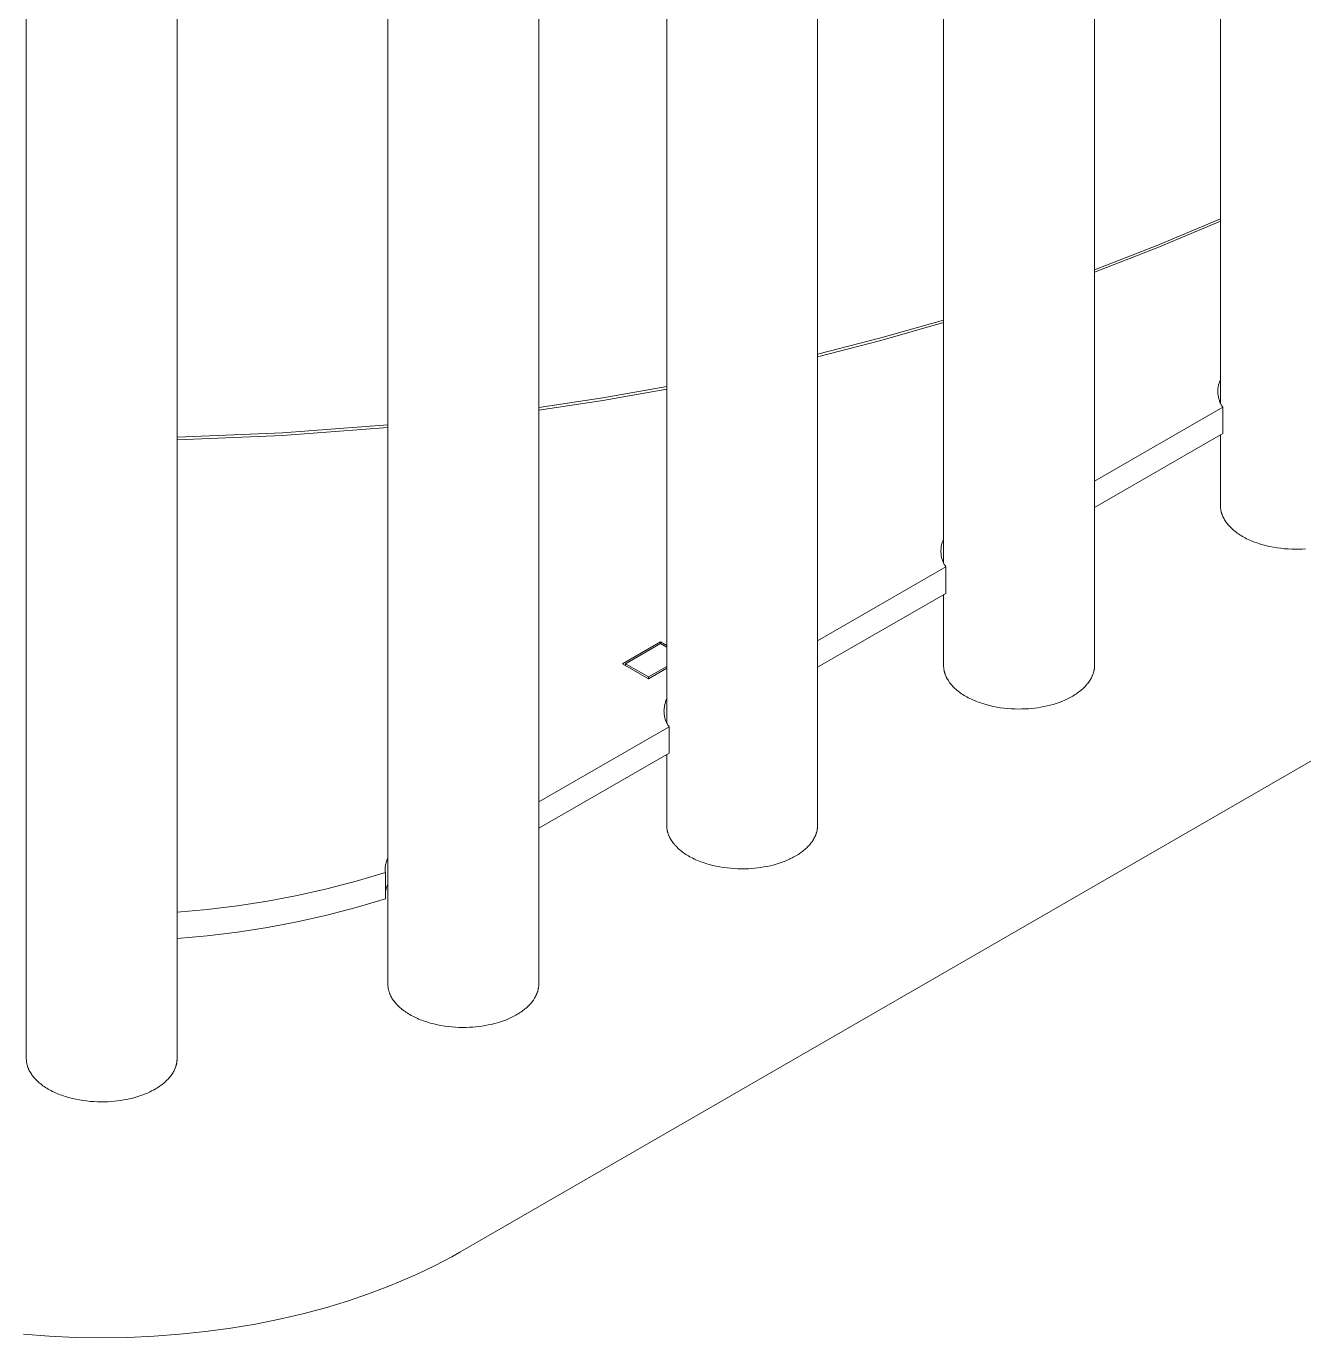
# Model space of a CAD drawing. Header units: millimetres. Extents: x 8434 to 10928, y 788 to 2545.
# Drawn here: x 10670.7 to 10771.4, y 1485.2 to 1588.6 of the extents above; entities that cross this region are included whole.
import ezdxf

# ---------------------------------------------------------------- set-up
doc = ezdxf.new("R2010")
doc.units = ezdxf.units.MM
doc.layers.add('ZANO_R', color=7, linetype='Continuous', lineweight=0)

msp = doc.modelspace()

# ---------------------------------------------------------------- linework, layer by layer
at = {"layer": 'ZANO_R'}
for p, q in [((10764.84, 1558.92), (10764.84, 1996.09)), ((10754.91, 1990.36), (10754.91, 1538.24)), ((10743.02, 1546.33), (10743.02, 1983.49)), ((10733.1, 1977.76), (10733.1, 1525.64)), ((10721.21, 1533.73), (10721.21, 1970.9)), ((10711.13, 1965.24), (10711.13, 1513.14)), ((10699.24, 1513.14), (10699.24, 1960.87)), ((10670.74, 1507.27), (10670.74, 1958.18)), ((10682.63, 1958.18), (10682.63, 1507.27)), ((10704.91, 1492), (10868.27, 1586.31)), ((10759.91, 1571.36), (10764.84, 1573.45)), ((10764.84, 1573.26), (10759.91, 1571.17)), ((10754.91, 1569.42), (10759.91, 1571.36)), ((10759.91, 1571.17), (10754.91, 1569.23)), ((10738.08, 1564.06), (10743.02, 1565.46)), ((10743.02, 1565.26), (10738.08, 1563.86)), ((10733.1, 1562.78), (10738.08, 1564.06)), ((10738.08, 1563.86), (10733.1, 1562.57)), ((10716.18, 1559.34), (10721.21, 1560.22)), ((10721.21, 1560.01), (10716.18, 1559.13)), ((10764.64, 1560.07), (10764.63, 1559.99)), ((10764.63, 1559.99), (10764.63, 1559.92)), ((10764.63, 1559.92), (10764.63, 1559.85)), ((10764.65, 1560.14), (10764.64, 1560.07)), ((10764.66, 1560.21), (10764.65, 1560.14)), ((10764.67, 1560.29), (10764.66, 1560.21)), ((10764.69, 1560.36), (10764.67, 1560.29)), ((10764.71, 1560.43), (10764.69, 1560.36)), ((10764.73, 1560.5), (10764.71, 1560.43)), ((10764.75, 1560.57), (10764.73, 1560.5)), ((10764.78, 1560.64), (10764.75, 1560.57)), ((10764.81, 1560.71), (10764.78, 1560.64)), ((10764.84, 1560.77), (10764.81, 1560.71)), ((10711.13, 1558.57), (10716.18, 1559.34)), ((10716.18, 1559.13), (10711.13, 1558.36)), ((10764.63, 1559.85), (10764.63, 1559.77)), ((10764.63, 1559.77), (10764.63, 1559.7)), ((10764.63, 1559.7), (10764.64, 1559.63)), ((10764.64, 1559.63), (10764.65, 1559.55)), ((10764.65, 1559.55), (10764.66, 1559.48)), ((10764.66, 1559.48), (10764.67, 1559.41)), ((10764.67, 1559.41), (10764.69, 1559.34)), ((10764.69, 1559.34), (10764.7, 1559.26)), ((10764.7, 1559.26), (10764.73, 1559.19)), ((10764.73, 1559.19), (10764.75, 1559.12)), ((10764.75, 1559.12), (10764.77, 1559.05)), ((10764.77, 1559.05), (10764.8, 1558.99)), ((10764.8, 1558.99), (10764.83, 1558.92)), ((10764.83, 1558.92), (10764.87, 1558.85)), ((10764.87, 1558.85), (10764.9, 1558.79)), ((10765.02, 1558.6), (10754.91, 1552.77)), ((10764.9, 1558.79), (10764.94, 1558.72)), ((10764.94, 1558.72), (10764.98, 1558.66)), ((10764.98, 1558.66), (10765.02, 1558.6)), ((10765.02, 1558.6), (10765.02, 1556.52)), ((10690.94, 1556.58), (10699.24, 1557.19)), ((10699.24, 1556.98), (10690.94, 1556.37)), ((10682.63, 1556.24), (10690.94, 1556.58)), ((10690.94, 1556.37), (10682.63, 1556.03)), ((10765.02, 1556.52), (10754.91, 1550.69)), ((10764.84, 1550.83), (10764.84, 1556.42)), ((10764.84, 1550.83), (10764.84, 1550.78)), ((10764.84, 1550.78), (10764.84, 1550.72)), ((10764.84, 1550.72), (10764.84, 1550.67)), ((10764.84, 1550.67), (10764.85, 1550.62)), ((10764.85, 1550.62), (10764.86, 1550.56)), ((10764.86, 1550.56), (10764.86, 1550.51)), ((10764.86, 1550.51), (10764.87, 1550.45)), ((10764.87, 1550.45), (10764.89, 1550.4)), ((10764.89, 1550.4), (10764.89, 1550.36)), ((10764.89, 1550.36), (10764.9, 1550.32)), ((10764.9, 1550.32), (10764.91, 1550.29)), ((10764.91, 1550.29), (10764.92, 1550.25)), ((10764.92, 1550.25), (10764.94, 1550.21)), ((10764.94, 1550.21), (10764.95, 1550.17)), ((10764.95, 1550.17), (10764.96, 1550.13)), ((10764.96, 1550.13), (10764.98, 1550.1)), ((10764.98, 1550.1), (10764.99, 1550.06)), ((10764.99, 1550.06), (10765.01, 1550.02)), ((10765.01, 1550.02), (10765.02, 1549.98)), ((10765.02, 1549.98), (10765.04, 1549.94)), ((10765.04, 1549.94), (10765.06, 1549.9)), ((10765.06, 1549.9), (10765.08, 1549.87)), ((10765.08, 1549.87), (10765.12, 1549.79)), ((10765.12, 1549.79), (10765.16, 1549.71)), ((10765.16, 1549.71), (10765.21, 1549.63)), ((10765.21, 1549.63), (10765.26, 1549.56)), ((10765.26, 1549.56), (10765.32, 1549.48)), ((10765.32, 1549.48), (10765.38, 1549.4)), ((10765.38, 1549.4), (10765.44, 1549.33)), ((10765.44, 1549.33), (10765.51, 1549.25)), ((10765.51, 1549.25), (10765.58, 1549.18)), ((10765.58, 1549.18), (10765.65, 1549.1)), ((10765.65, 1549.1), (10765.72, 1549.03)), ((10765.72, 1549.03), (10765.8, 1548.96)), ((10765.8, 1548.96), (10765.89, 1548.88)), ((10765.89, 1548.88), (10765.98, 1548.81)), ((10765.98, 1548.81), (10766.07, 1548.74)), ((10766.07, 1548.74), (10766.16, 1548.67)), ((10766.16, 1548.67), (10766.26, 1548.61)), ((10766.26, 1548.61), (10766.36, 1548.54)), ((10766.36, 1548.54), (10766.46, 1548.48)), ((10742.83, 1547.54), (10742.82, 1547.47)), ((10742.82, 1547.47), (10742.82, 1547.4)), ((10742.84, 1547.62), (10742.83, 1547.54)), ((10742.86, 1547.69), (10742.84, 1547.62)), ((10742.87, 1547.76), (10742.86, 1547.69)), ((10742.89, 1547.83), (10742.87, 1547.76)), ((10742.91, 1547.9), (10742.89, 1547.83)), ((10742.94, 1547.97), (10742.91, 1547.9)), ((10742.96, 1548.04), (10742.94, 1547.97)), ((10742.99, 1548.11), (10742.96, 1548.04)), ((10743.02, 1548.18), (10742.99, 1548.11)), ((10766.46, 1548.48), (10766.57, 1548.41)), ((10766.57, 1548.41), (10766.68, 1548.35)), ((10766.68, 1548.35), (10766.79, 1548.29)), ((10766.79, 1548.29), (10766.9, 1548.23)), ((10766.9, 1548.23), (10767.02, 1548.17)), ((10767.02, 1548.17), (10767.14, 1548.12)), ((10767.14, 1548.12), (10767.27, 1548.07)), ((10767.27, 1548.07), (10767.39, 1548.01)), ((10767.39, 1548.01), (10767.52, 1547.96)), ((10767.52, 1547.96), (10767.65, 1547.92)), ((10767.65, 1547.92), (10767.78, 1547.87)), ((10767.78, 1547.87), (10767.91, 1547.83)), ((10767.91, 1547.83), (10768.18, 1547.75)), ((10768.18, 1547.75), (10768.46, 1547.67)), ((10768.46, 1547.67), (10768.74, 1547.61)), ((10768.74, 1547.61), (10769.02, 1547.55)), ((10769.02, 1547.55), (10769.31, 1547.51)), ((10769.31, 1547.51), (10769.59, 1547.47)), ((10769.59, 1547.47), (10769.88, 1547.44)), ((10742.82, 1547.4), (10742.81, 1547.32)), ((10742.81, 1547.32), (10742.81, 1547.25)), ((10742.81, 1547.25), (10742.81, 1547.18)), ((10742.81, 1547.18), (10742.82, 1547.1)), ((10742.82, 1547.1), (10742.82, 1547.03)), ((10742.82, 1547.03), (10742.83, 1546.96)), ((10742.83, 1546.96), (10742.84, 1546.88)), ((10742.84, 1546.88), (10742.85, 1546.81)), ((10742.85, 1546.81), (10742.87, 1546.74)), ((10742.87, 1546.74), (10742.89, 1546.67)), ((10742.89, 1546.67), (10742.91, 1546.6)), ((10742.91, 1546.6), (10742.93, 1546.53)), ((10742.93, 1546.53), (10742.96, 1546.46)), ((10742.96, 1546.46), (10742.99, 1546.39)), ((10769.88, 1547.44), (10770.16, 1547.42)), ((10770.16, 1547.42), (10770.45, 1547.41)), ((10770.45, 1547.41), (10770.72, 1547.4)), ((10770.72, 1547.4), (10771, 1547.4)), ((10771, 1547.4), (10771.27, 1547.41)), ((10771.27, 1547.41), (10771.53, 1547.43)), ((10743.2, 1546), (10733.1, 1540.17)), ((10742.99, 1546.39), (10743.02, 1546.32)), ((10743.02, 1546.32), (10743.05, 1546.26)), ((10743.05, 1546.26), (10743.08, 1546.19)), ((10743.08, 1546.19), (10743.12, 1546.13)), ((10743.12, 1546.13), (10743.16, 1546.07)), ((10743.16, 1546.07), (10743.2, 1546)), ((10743.2, 1546), (10743.2, 1543.92)), ((10743.2, 1543.92), (10733.1, 1538.09)), ((10743.02, 1538.24), (10743.02, 1543.82)), ((10720.72, 1540.1), (10717.72, 1538.37)), ((10717.96, 1538.37), (10720.72, 1539.96)), ((10721.21, 1539.82), (10720.72, 1540.1)), ((10720.72, 1540.1), (10720.72, 1539.96)), ((10720.72, 1539.96), (10721.21, 1539.68)), ((10717.72, 1538.37), (10719.76, 1537.19)), ((10717.96, 1538.23), (10717.96, 1538.37)), ((10717.96, 1538.37), (10719.76, 1537.33)), ((10743.02, 1538.24), (10743.02, 1538.18)), ((10743.02, 1538.18), (10743.02, 1538.13)), ((10754.91, 1538.2), (10754.91, 1538.24)), ((10754.91, 1538.16), (10754.91, 1538.2)), ((10754.91, 1538.13), (10754.91, 1538.16)), ((10719.76, 1537.33), (10721.21, 1538.16)), ((10719.76, 1537.19), (10721.21, 1538.02)), ((10719.76, 1537.19), (10719.76, 1537.33)), ((10743.02, 1538.13), (10743.03, 1538.07)), ((10743.03, 1538.07), (10743.03, 1538.02)), ((10743.03, 1538.02), (10743.04, 1537.97)), ((10743.04, 1537.97), (10743.05, 1537.91)), ((10743.05, 1537.91), (10743.06, 1537.86)), ((10743.06, 1537.86), (10743.07, 1537.8)), ((10743.07, 1537.8), (10743.08, 1537.77)), ((10743.08, 1537.77), (10743.09, 1537.73)), ((10743.09, 1537.73), (10743.1, 1537.69)), ((10743.1, 1537.69), (10743.11, 1537.65)), ((10743.11, 1537.65), (10743.12, 1537.62)), ((10743.12, 1537.62), (10743.13, 1537.58)), ((10743.13, 1537.58), (10743.15, 1537.54)), ((10743.15, 1537.54), (10743.16, 1537.5)), ((10743.16, 1537.5), (10743.18, 1537.46)), ((10743.18, 1537.46), (10743.19, 1537.42)), ((10743.19, 1537.42), (10743.21, 1537.39)), ((10743.21, 1537.39), (10743.23, 1537.35)), ((10743.23, 1537.35), (10743.24, 1537.31)), ((10743.24, 1537.31), (10743.26, 1537.27)), ((10743.26, 1537.27), (10743.3, 1537.19)), ((10743.3, 1537.19), (10743.35, 1537.12)), ((10754.59, 1537.12), (10754.63, 1537.19)), ((10754.63, 1537.19), (10754.67, 1537.27)), ((10754.67, 1537.27), (10754.71, 1537.34)), ((10754.71, 1537.34), (10754.74, 1537.42)), ((10754.74, 1537.42), (10754.76, 1537.45)), ((10754.76, 1537.45), (10754.77, 1537.49)), ((10754.77, 1537.49), (10754.79, 1537.53)), ((10754.79, 1537.53), (10754.8, 1537.57)), ((10754.8, 1537.57), (10754.81, 1537.61)), ((10754.81, 1537.61), (10754.82, 1537.64)), ((10754.82, 1537.64), (10754.83, 1537.68)), ((10754.83, 1537.68), (10754.84, 1537.72)), ((10754.84, 1537.72), (10754.85, 1537.76)), ((10754.85, 1537.76), (10754.86, 1537.79)), ((10754.86, 1537.79), (10754.87, 1537.83)), ((10754.87, 1537.83), (10754.88, 1537.87)), ((10754.88, 1537.91), (10754.89, 1537.94)), ((10754.88, 1537.87), (10754.88, 1537.91)), ((10754.89, 1537.94), (10754.9, 1537.98)), ((10754.9, 1538.05), (10754.91, 1538.09)), ((10754.9, 1538.02), (10754.9, 1538.05)), ((10754.9, 1537.98), (10754.9, 1538.02)), ((10754.91, 1538.09), (10754.91, 1538.13)), ((10743.35, 1537.12), (10743.4, 1537.04)), ((10743.4, 1537.04), (10743.45, 1536.96)), ((10743.45, 1536.96), (10743.5, 1536.88)), ((10743.5, 1536.88), (10743.56, 1536.81)), ((10743.56, 1536.81), (10743.62, 1536.73)), ((10743.62, 1536.73), (10743.69, 1536.66)), ((10743.69, 1536.66), (10743.76, 1536.58)), ((10743.76, 1536.58), (10743.83, 1536.51)), ((10743.83, 1536.51), (10743.91, 1536.43)), ((10743.91, 1536.43), (10743.99, 1536.36)), ((10743.99, 1536.36), (10744.07, 1536.29)), ((10744.07, 1536.29), (10744.16, 1536.22)), ((10744.16, 1536.22), (10744.25, 1536.15)), ((10744.25, 1536.15), (10744.34, 1536.08)), ((10753.58, 1536.07), (10753.66, 1536.13)), ((10753.66, 1536.13), (10753.75, 1536.2)), ((10753.75, 1536.2), (10753.83, 1536.26)), ((10753.83, 1536.26), (10753.91, 1536.33)), ((10753.91, 1536.33), (10753.99, 1536.4)), ((10753.99, 1536.4), (10754.06, 1536.47)), ((10754.06, 1536.47), (10754.13, 1536.53)), ((10754.13, 1536.53), (10754.2, 1536.61)), ((10754.2, 1536.61), (10754.26, 1536.68)), ((10754.26, 1536.68), (10754.32, 1536.75)), ((10754.32, 1536.75), (10754.38, 1536.82)), ((10754.38, 1536.82), (10754.44, 1536.89)), ((10754.44, 1536.89), (10754.49, 1536.97)), ((10754.49, 1536.97), (10754.54, 1537.04)), ((10754.54, 1537.04), (10754.59, 1537.12)), ((10721.04, 1535.09), (10721.03, 1535.02)), ((10721.06, 1535.17), (10721.04, 1535.09)), ((10721.08, 1535.24), (10721.06, 1535.17)), ((10721.1, 1535.31), (10721.08, 1535.24)), ((10721.12, 1535.38), (10721.1, 1535.31)), ((10721.15, 1535.45), (10721.12, 1535.38)), ((10721.17, 1535.52), (10721.15, 1535.45)), ((10721.21, 1535.58), (10721.17, 1535.52)), ((10744.34, 1536.08), (10744.44, 1536.01)), ((10744.44, 1536.01), (10744.54, 1535.95)), ((10744.54, 1535.95), (10744.64, 1535.88)), ((10744.64, 1535.88), (10744.75, 1535.82)), ((10744.75, 1535.82), (10744.86, 1535.76)), ((10744.86, 1535.76), (10744.97, 1535.69)), ((10744.97, 1535.69), (10745.09, 1535.64)), ((10745.09, 1535.64), (10745.21, 1535.58)), ((10745.21, 1535.58), (10745.33, 1535.52)), ((10745.33, 1535.52), (10745.45, 1535.47)), ((10745.45, 1535.47), (10745.57, 1535.42)), ((10745.57, 1535.42), (10745.7, 1535.37)), ((10745.7, 1535.37), (10745.83, 1535.32)), ((10745.83, 1535.32), (10745.96, 1535.28)), ((10745.96, 1535.28), (10746.1, 1535.23)), ((10746.1, 1535.23), (10746.37, 1535.15)), ((10746.37, 1535.15), (10746.64, 1535.08)), ((10746.64, 1535.08), (10746.92, 1535.01)), ((10751.17, 1535.05), (10751.41, 1535.11)), ((10751.41, 1535.11), (10751.65, 1535.17)), ((10751.65, 1535.17), (10751.89, 1535.25)), ((10751.89, 1535.25), (10752.12, 1535.33)), ((10752.12, 1535.33), (10752.35, 1535.41)), ((10752.35, 1535.41), (10752.57, 1535.51)), ((10752.57, 1535.51), (10752.68, 1535.56)), ((10752.68, 1535.56), (10752.79, 1535.61)), ((10752.79, 1535.61), (10752.9, 1535.66)), ((10752.9, 1535.66), (10753, 1535.71)), ((10753, 1535.71), (10753.1, 1535.77)), ((10753.1, 1535.77), (10753.2, 1535.83)), ((10753.2, 1535.83), (10753.3, 1535.89)), ((10753.3, 1535.89), (10753.39, 1535.94)), ((10753.39, 1535.94), (10753.49, 1536.01)), ((10753.49, 1536.01), (10753.58, 1536.07)), ((10721, 1534.73), (10720.99, 1534.66)), ((10720.99, 1534.66), (10721, 1534.58)), ((10721.01, 1534.88), (10721, 1534.8)), ((10721, 1534.8), (10721, 1534.73)), ((10721, 1534.58), (10721, 1534.51)), ((10721, 1534.51), (10721, 1534.43)), ((10721, 1534.43), (10721.01, 1534.36)), ((10721.02, 1534.95), (10721.01, 1534.88)), ((10721.01, 1534.36), (10721.02, 1534.29)), ((10721.03, 1535.02), (10721.02, 1534.95)), ((10721.02, 1534.29), (10721.04, 1534.22)), ((10721.04, 1534.22), (10721.05, 1534.14)), ((10721.05, 1534.14), (10721.07, 1534.07)), ((10721.07, 1534.07), (10721.09, 1534)), ((10746.92, 1535.01), (10747.21, 1534.96)), ((10747.21, 1534.96), (10747.49, 1534.91)), ((10747.49, 1534.91), (10747.78, 1534.87)), ((10747.78, 1534.87), (10748.06, 1534.84)), ((10748.06, 1534.84), (10748.35, 1534.82)), ((10748.35, 1534.82), (10748.63, 1534.81)), ((10748.63, 1534.81), (10748.91, 1534.8)), ((10748.91, 1534.8), (10749.18, 1534.81)), ((10749.18, 1534.81), (10749.45, 1534.82)), ((10749.45, 1534.82), (10749.72, 1534.83)), ((10749.72, 1534.83), (10749.96, 1534.85)), ((10749.96, 1534.85), (10750.2, 1534.88)), ((10750.2, 1534.88), (10750.44, 1534.91)), ((10750.44, 1534.91), (10750.68, 1534.95)), ((10750.68, 1534.95), (10750.93, 1535)), ((10750.93, 1535), (10751.17, 1535.05)), ((10721.39, 1533.41), (10711.13, 1527.49)), ((10721.09, 1534), (10721.12, 1533.93)), ((10721.12, 1533.93), (10721.14, 1533.86)), ((10721.14, 1533.86), (10721.17, 1533.79)), ((10721.17, 1533.79), (10721.2, 1533.73)), ((10721.2, 1533.73), (10721.23, 1533.66)), ((10721.23, 1533.66), (10721.27, 1533.6)), ((10721.27, 1533.6), (10721.3, 1533.53)), ((10721.3, 1533.53), (10721.34, 1533.47)), ((10721.34, 1533.47), (10721.39, 1533.41)), ((10721.39, 1533.41), (10721.39, 1531.33)), ((10721.39, 1531.33), (10711.13, 1525.41)), ((10721.21, 1525.64), (10721.21, 1531.22)), ((10721.21, 1525.64), (10721.21, 1525.59)), ((10721.21, 1525.59), (10721.21, 1525.53)), ((10721.21, 1525.53), (10721.21, 1525.48)), ((10721.21, 1525.48), (10721.22, 1525.42)), ((10721.22, 1525.42), (10721.22, 1525.37)), ((10721.22, 1525.37), (10721.23, 1525.32)), ((10721.23, 1525.32), (10721.24, 1525.26)), ((10721.24, 1525.26), (10721.25, 1525.21)), ((10721.25, 1525.21), (10721.26, 1525.17)), ((10721.26, 1525.17), (10721.27, 1525.13)), ((10721.27, 1525.13), (10721.28, 1525.1)), ((10721.28, 1525.1), (10721.29, 1525.06)), ((10721.29, 1525.06), (10721.3, 1525.02)), ((10721.3, 1525.02), (10721.32, 1524.98)), ((10721.32, 1524.98), (10721.33, 1524.94)), ((10721.33, 1524.94), (10721.34, 1524.9)), ((10721.34, 1524.9), (10721.36, 1524.87)), ((10721.36, 1524.87), (10721.37, 1524.83)), ((10721.37, 1524.83), (10721.39, 1524.79)), ((10721.39, 1524.79), (10721.41, 1524.75)), ((10721.41, 1524.75), (10721.43, 1524.71)), ((10732.85, 1524.67), (10732.89, 1524.75)), ((10732.89, 1524.75), (10732.92, 1524.82)), ((10732.92, 1524.82), (10732.94, 1524.86)), ((10732.94, 1524.86), (10732.95, 1524.9)), ((10732.95, 1524.9), (10732.97, 1524.93)), ((10732.97, 1524.93), (10732.98, 1524.97)), ((10732.98, 1524.97), (10732.99, 1525.01)), ((10732.99, 1525.01), (10733.01, 1525.05)), ((10733.01, 1525.05), (10733.02, 1525.09)), ((10733.02, 1525.09), (10733.03, 1525.12)), ((10733.03, 1525.12), (10733.04, 1525.16)), ((10733.04, 1525.16), (10733.05, 1525.2)), ((10733.05, 1525.24), (10733.06, 1525.27)), ((10733.05, 1525.2), (10733.05, 1525.24)), ((10733.06, 1525.27), (10733.07, 1525.31)), ((10733.07, 1525.35), (10733.08, 1525.38)), ((10733.07, 1525.31), (10733.07, 1525.35)), ((10733.08, 1525.42), (10733.09, 1525.46)), ((10733.08, 1525.38), (10733.08, 1525.42)), ((10733.09, 1525.53), (10733.1, 1525.57)), ((10733.09, 1525.5), (10733.09, 1525.53)), ((10733.09, 1525.46), (10733.09, 1525.5)), ((10733.1, 1525.61), (10733.1, 1525.64)), ((10733.1, 1525.57), (10733.1, 1525.61)), ((10721.43, 1524.71), (10721.45, 1524.67)), ((10721.45, 1524.67), (10721.49, 1524.6)), ((10721.49, 1524.6), (10721.53, 1524.52)), ((10721.53, 1524.52), (10721.58, 1524.44)), ((10721.58, 1524.44), (10721.63, 1524.37)), ((10721.63, 1524.37), (10721.69, 1524.29)), ((10721.69, 1524.29), (10721.75, 1524.21)), ((10721.75, 1524.21), (10721.81, 1524.14)), ((10721.81, 1524.14), (10721.87, 1524.06)), ((10721.87, 1524.06), (10721.94, 1523.99)), ((10721.94, 1523.99), (10722.02, 1523.91)), ((10722.02, 1523.91), (10722.09, 1523.84)), ((10722.09, 1523.84), (10722.17, 1523.77)), ((10722.17, 1523.77), (10722.26, 1523.69)), ((10722.26, 1523.69), (10722.34, 1523.62)), ((10732.01, 1523.67), (10732.09, 1523.73)), ((10732.09, 1523.73), (10732.17, 1523.8)), ((10732.17, 1523.8), (10732.24, 1523.87)), ((10732.24, 1523.87), (10732.31, 1523.94)), ((10732.31, 1523.94), (10732.38, 1524.01)), ((10732.38, 1524.01), (10732.45, 1524.08)), ((10732.45, 1524.08), (10732.51, 1524.15)), ((10732.51, 1524.15), (10732.57, 1524.23)), ((10732.57, 1524.23), (10732.62, 1524.3)), ((10732.62, 1524.3), (10732.68, 1524.37)), ((10732.68, 1524.37), (10732.72, 1524.45)), ((10732.72, 1524.45), (10732.77, 1524.52)), ((10732.77, 1524.52), (10732.81, 1524.6)), ((10732.81, 1524.6), (10732.85, 1524.67)), ((10699.09, 1522.66), (10699.07, 1522.59)), ((10699.1, 1522.74), (10699.09, 1522.66)), ((10699.13, 1522.81), (10699.1, 1522.74)), ((10699.15, 1522.88), (10699.13, 1522.81)), ((10699.18, 1522.95), (10699.15, 1522.88)), ((10699.2, 1523.01), (10699.18, 1522.95)), ((10699.24, 1523.08), (10699.2, 1523.01)), ((10722.34, 1523.62), (10722.43, 1523.55)), ((10722.43, 1523.55), (10722.53, 1523.48)), ((10722.53, 1523.48), (10722.62, 1523.42)), ((10722.62, 1523.42), (10722.72, 1523.35)), ((10722.72, 1523.35), (10722.83, 1523.28)), ((10722.83, 1523.28), (10722.93, 1523.22)), ((10722.93, 1523.22), (10723.04, 1523.16)), ((10723.04, 1523.16), (10723.16, 1523.1)), ((10723.16, 1523.1), (10723.27, 1523.04)), ((10723.27, 1523.04), (10723.39, 1522.98)), ((10723.39, 1522.98), (10723.51, 1522.93)), ((10723.51, 1522.93), (10723.63, 1522.87)), ((10723.63, 1522.87), (10723.76, 1522.82)), ((10723.76, 1522.82), (10723.89, 1522.77)), ((10723.89, 1522.77), (10724.01, 1522.73)), ((10724.01, 1522.73), (10724.15, 1522.68)), ((10724.15, 1522.68), (10724.28, 1522.64)), ((10730.07, 1522.65), (10730.31, 1522.73)), ((10730.31, 1522.73), (10730.54, 1522.82)), ((10730.54, 1522.82), (10730.76, 1522.91)), ((10730.76, 1522.91), (10730.87, 1522.96)), ((10730.87, 1522.96), (10730.97, 1523.01)), ((10730.97, 1523.01), (10731.08, 1523.07)), ((10731.08, 1523.07), (10731.18, 1523.12)), ((10731.18, 1523.12), (10731.28, 1523.17)), ((10731.28, 1523.17), (10731.38, 1523.23)), ((10731.38, 1523.23), (10731.48, 1523.29)), ((10731.48, 1523.29), (10731.58, 1523.35)), ((10731.58, 1523.35), (10731.67, 1523.41)), ((10731.67, 1523.41), (10731.76, 1523.47)), ((10731.76, 1523.47), (10731.85, 1523.54)), ((10731.85, 1523.54), (10731.93, 1523.6)), ((10731.93, 1523.6), (10732.01, 1523.67)), ((10699.04, 1521.93), (10696.74, 1521.24)), ((10699.03, 1522.22), (10699.02, 1522.15)), ((10699.02, 1522.15), (10699.03, 1522.07)), ((10699.04, 1522.44), (10699.03, 1522.37)), ((10699.03, 1522.37), (10699.03, 1522.3)), ((10699.03, 1522.3), (10699.03, 1522.22)), ((10699.03, 1522.07), (10699.03, 1522)), ((10699.03, 1522), (10699.04, 1521.93)), ((10699.06, 1522.52), (10699.04, 1522.44)), ((10699.04, 1519.85), (10699.04, 1521.93)), ((10699.07, 1522.59), (10699.06, 1522.52)), ((10724.28, 1522.64), (10724.55, 1522.55)), ((10724.55, 1522.55), (10724.83, 1522.48)), ((10724.83, 1522.48), (10725.11, 1522.42)), ((10725.11, 1522.42), (10725.39, 1522.36)), ((10725.39, 1522.36), (10725.68, 1522.32)), ((10725.68, 1522.32), (10725.96, 1522.28)), ((10725.96, 1522.28), (10726.25, 1522.25)), ((10726.25, 1522.25), (10726.53, 1522.23)), ((10726.53, 1522.23), (10726.81, 1522.21)), ((10726.81, 1522.21), (10727.09, 1522.21)), ((10727.09, 1522.21), (10727.37, 1522.21)), ((10727.37, 1522.21), (10727.64, 1522.22)), ((10727.64, 1522.22), (10727.9, 1522.24)), ((10727.9, 1522.24), (10728.14, 1522.26)), ((10728.14, 1522.26), (10728.38, 1522.28)), ((10728.38, 1522.28), (10728.62, 1522.32)), ((10728.62, 1522.32), (10728.87, 1522.36)), ((10728.87, 1522.36), (10729.11, 1522.4)), ((10729.11, 1522.4), (10729.35, 1522.45)), ((10729.35, 1522.45), (10729.6, 1522.51)), ((10729.6, 1522.51), (10729.84, 1522.58)), ((10729.84, 1522.58), (10730.07, 1522.65)), ((10694.43, 1520.64), (10692.1, 1520.11)), ((10696.74, 1521.24), (10694.43, 1520.64)), ((10699.09, 1520.59), (10699.07, 1520.52)), ((10699.11, 1520.66), (10699.09, 1520.59)), ((10699.13, 1520.73), (10699.11, 1520.66)), ((10699.15, 1520.8), (10699.13, 1520.73)), ((10699.18, 1520.87), (10699.15, 1520.8)), ((10699.21, 1520.94), (10699.18, 1520.87)), ((10699.24, 1521), (10699.21, 1520.94)), ((10689.75, 1519.66), (10687.39, 1519.29)), ((10692.1, 1520.11), (10689.75, 1519.66)), ((10699.04, 1519.85), (10696.74, 1519.16)), ((10699.05, 1520.38), (10699.04, 1520.3)), ((10699.06, 1520.45), (10699.05, 1520.38)), ((10699.07, 1520.52), (10699.06, 1520.45)), ((10685.01, 1519), (10682.63, 1518.79)), ((10687.39, 1519.29), (10685.01, 1519)), ((10694.43, 1518.56), (10692.1, 1518.03)), ((10696.74, 1519.16), (10694.43, 1518.56)), ((10689.75, 1517.58), (10687.39, 1517.21)), ((10692.1, 1518.03), (10689.75, 1517.58)), ((10685.01, 1516.92), (10682.63, 1516.71)), ((10687.39, 1517.21), (10685.01, 1516.92)), ((10699.24, 1513.14), (10699.24, 1513.09)), ((10699.24, 1513.09), (10699.24, 1513.03)), ((10699.24, 1513.03), (10699.24, 1512.98)), ((10699.24, 1512.98), (10699.25, 1512.92)), ((10699.25, 1512.92), (10699.25, 1512.87)), ((10699.25, 1512.87), (10699.26, 1512.82)), ((10699.26, 1512.82), (10699.27, 1512.76)), ((10699.27, 1512.76), (10699.28, 1512.71)), ((10699.28, 1512.71), (10699.29, 1512.67)), ((10699.29, 1512.67), (10699.3, 1512.63)), ((10699.3, 1512.63), (10699.31, 1512.6)), ((10699.31, 1512.6), (10699.32, 1512.56)), ((10699.32, 1512.56), (10699.33, 1512.52)), ((10699.33, 1512.52), (10699.35, 1512.48)), ((10699.35, 1512.48), (10699.36, 1512.44)), ((10699.36, 1512.44), (10699.37, 1512.4)), ((10699.37, 1512.4), (10699.39, 1512.37)), ((10699.39, 1512.37), (10699.4, 1512.33)), ((10699.4, 1512.33), (10699.42, 1512.29)), ((10710.92, 1512.25), (10710.95, 1512.32)), ((10710.95, 1512.32), (10710.97, 1512.36)), ((10710.97, 1512.36), (10710.98, 1512.4)), ((10710.98, 1512.4), (10711, 1512.43)), ((10711, 1512.43), (10711.01, 1512.47)), ((10711.01, 1512.47), (10711.02, 1512.51)), ((10711.02, 1512.51), (10711.04, 1512.55)), ((10711.04, 1512.55), (10711.05, 1512.58)), ((10711.05, 1512.58), (10711.06, 1512.62)), ((10711.06, 1512.62), (10711.07, 1512.66)), ((10711.07, 1512.66), (10711.08, 1512.7)), ((10711.08, 1512.73), (10711.09, 1512.77)), ((10711.08, 1512.7), (10711.08, 1512.73)), ((10711.09, 1512.77), (10711.1, 1512.81)), ((10711.1, 1512.85), (10711.11, 1512.88)), ((10711.1, 1512.81), (10711.1, 1512.85)), ((10711.11, 1512.92), (10711.12, 1512.96)), ((10711.11, 1512.88), (10711.11, 1512.92)), ((10711.12, 1513.03), (10711.13, 1513.07)), ((10711.12, 1512.99), (10711.12, 1513.03)), ((10711.12, 1512.96), (10711.12, 1512.99)), ((10711.13, 1513.1), (10711.13, 1513.14)), ((10711.13, 1513.07), (10711.13, 1513.1)), ((10699.42, 1512.29), (10699.44, 1512.25)), ((10699.44, 1512.25), (10699.46, 1512.21)), ((10699.46, 1512.21), (10699.48, 1512.17)), ((10699.48, 1512.17), (10699.52, 1512.1)), ((10699.52, 1512.1), (10699.56, 1512.02)), ((10699.56, 1512.02), (10699.61, 1511.94)), ((10699.61, 1511.94), (10699.66, 1511.86)), ((10699.66, 1511.86), (10699.72, 1511.79)), ((10699.72, 1511.79), (10699.78, 1511.71)), ((10699.78, 1511.71), (10699.84, 1511.64)), ((10699.84, 1511.64), (10699.9, 1511.56)), ((10699.9, 1511.56), (10699.97, 1511.49)), ((10699.97, 1511.49), (10700.05, 1511.41)), ((10700.05, 1511.41), (10700.12, 1511.34)), ((10700.12, 1511.34), (10700.2, 1511.26)), ((10710.12, 1511.23), (10710.2, 1511.3)), ((10710.2, 1511.3), (10710.27, 1511.37)), ((10710.27, 1511.37), (10710.34, 1511.44)), ((10710.34, 1511.44), (10710.41, 1511.51)), ((10710.41, 1511.51), (10710.48, 1511.58)), ((10710.48, 1511.58), (10710.54, 1511.65)), ((10710.54, 1511.65), (10710.6, 1511.73)), ((10710.6, 1511.73), (10710.65, 1511.8)), ((10710.65, 1511.8), (10710.71, 1511.87)), ((10710.71, 1511.87), (10710.75, 1511.95)), ((10710.75, 1511.95), (10710.8, 1512.02)), ((10710.8, 1512.02), (10710.84, 1512.1)), ((10710.84, 1512.1), (10710.88, 1512.17)), ((10710.88, 1512.17), (10710.92, 1512.25)), ((10700.2, 1511.26), (10700.29, 1511.19)), ((10700.29, 1511.19), (10700.37, 1511.12)), ((10700.37, 1511.12), (10700.46, 1511.05)), ((10700.46, 1511.05), (10700.56, 1510.98)), ((10700.56, 1510.98), (10700.65, 1510.92)), ((10700.65, 1510.92), (10700.75, 1510.85)), ((10700.75, 1510.85), (10700.86, 1510.78)), ((10700.86, 1510.78), (10700.96, 1510.72)), ((10700.96, 1510.72), (10701.07, 1510.66)), ((10701.07, 1510.66), (10701.19, 1510.6)), ((10701.19, 1510.6), (10701.3, 1510.54)), ((10701.3, 1510.54), (10701.42, 1510.48)), ((10701.42, 1510.48), (10701.54, 1510.43)), ((10701.54, 1510.43), (10701.66, 1510.37)), ((10701.66, 1510.37), (10701.79, 1510.32)), ((10701.79, 1510.32), (10701.92, 1510.27)), ((10701.92, 1510.27), (10702.04, 1510.22)), ((10708.34, 1510.23), (10708.57, 1510.32)), ((10708.57, 1510.32), (10708.79, 1510.41)), ((10708.79, 1510.41), (10708.9, 1510.46)), ((10708.9, 1510.46), (10709, 1510.51)), ((10709, 1510.51), (10709.11, 1510.56)), ((10709.11, 1510.56), (10709.21, 1510.62)), ((10709.21, 1510.62), (10709.31, 1510.67)), ((10709.31, 1510.67), (10709.41, 1510.73)), ((10709.41, 1510.73), (10709.51, 1510.79)), ((10709.51, 1510.79), (10709.61, 1510.85)), ((10709.61, 1510.85), (10709.7, 1510.91)), ((10709.7, 1510.91), (10709.79, 1510.97)), ((10709.79, 1510.97), (10709.88, 1511.04)), ((10709.88, 1511.04), (10709.96, 1511.1)), ((10709.96, 1511.1), (10710.04, 1511.17)), ((10710.04, 1511.17), (10710.12, 1511.23)), ((10702.04, 1510.22), (10702.18, 1510.18)), ((10702.18, 1510.18), (10702.31, 1510.14)), ((10702.31, 1510.14), (10702.58, 1510.05)), ((10702.58, 1510.05), (10702.86, 1509.98)), ((10702.86, 1509.98), (10703.14, 1509.92)), ((10703.14, 1509.92), (10703.42, 1509.86)), ((10703.42, 1509.86), (10703.71, 1509.82)), ((10703.71, 1509.82), (10703.99, 1509.78)), ((10703.99, 1509.78), (10704.28, 1509.75)), ((10704.28, 1509.75), (10704.56, 1509.73)), ((10704.56, 1509.73), (10704.84, 1509.71)), ((10704.84, 1509.71), (10705.12, 1509.71)), ((10705.12, 1509.71), (10705.4, 1509.71)), ((10705.4, 1509.71), (10705.67, 1509.72)), ((10705.67, 1509.72), (10705.93, 1509.74)), ((10705.93, 1509.74), (10706.17, 1509.76)), ((10706.17, 1509.76), (10706.41, 1509.78)), ((10706.41, 1509.78), (10706.65, 1509.82)), ((10706.65, 1509.82), (10706.9, 1509.85)), ((10706.9, 1509.85), (10707.14, 1509.9)), ((10707.14, 1509.9), (10707.38, 1509.95)), ((10707.38, 1509.95), (10707.63, 1510.01)), ((10707.63, 1510.01), (10707.87, 1510.08)), ((10707.87, 1510.08), (10708.1, 1510.15)), ((10708.1, 1510.15), (10708.34, 1510.23)), ((10670.74, 1507.27), (10670.74, 1507.22)), ((10670.74, 1507.22), (10670.75, 1507.16)), ((10670.75, 1507.16), (10670.75, 1507.11)), ((10682.63, 1507.24), (10682.63, 1507.27)), ((10682.63, 1507.2), (10682.63, 1507.24)), ((10682.63, 1507.16), (10682.63, 1507.2)), ((10682.63, 1507.13), (10682.63, 1507.16)), ((10670.75, 1507.11), (10670.75, 1507.05)), ((10670.75, 1507.05), (10670.76, 1507)), ((10670.76, 1507), (10670.77, 1506.95)), ((10670.77, 1506.95), (10670.78, 1506.89)), ((10670.78, 1506.89), (10670.79, 1506.84)), ((10670.79, 1506.84), (10670.8, 1506.8)), ((10670.8, 1506.8), (10670.81, 1506.76)), ((10670.81, 1506.76), (10670.82, 1506.73)), ((10670.82, 1506.73), (10670.83, 1506.69)), ((10670.83, 1506.69), (10670.84, 1506.65)), ((10670.84, 1506.65), (10670.85, 1506.61)), ((10670.85, 1506.61), (10670.87, 1506.57)), ((10670.87, 1506.57), (10670.88, 1506.54)), ((10670.88, 1506.54), (10670.9, 1506.5)), ((10670.9, 1506.5), (10670.91, 1506.46)), ((10670.91, 1506.46), (10670.93, 1506.42)), ((10670.93, 1506.42), (10670.95, 1506.38)), ((10670.95, 1506.38), (10670.96, 1506.34)), ((10670.96, 1506.34), (10670.98, 1506.3)), ((10670.98, 1506.3), (10671.02, 1506.23)), ((10671.02, 1506.23), (10671.07, 1506.15)), ((10671.07, 1506.15), (10671.12, 1506.07)), ((10682.26, 1506.08), (10682.31, 1506.15)), ((10682.31, 1506.15), (10682.35, 1506.23)), ((10682.35, 1506.23), (10682.39, 1506.3)), ((10682.39, 1506.3), (10682.43, 1506.38)), ((10682.43, 1506.38), (10682.46, 1506.45)), ((10682.46, 1506.45), (10682.48, 1506.49)), ((10682.48, 1506.49), (10682.49, 1506.53)), ((10682.49, 1506.53), (10682.51, 1506.56)), ((10682.51, 1506.56), (10682.52, 1506.6)), ((10682.52, 1506.6), (10682.53, 1506.64)), ((10682.53, 1506.64), (10682.54, 1506.68)), ((10682.54, 1506.68), (10682.55, 1506.72)), ((10682.55, 1506.72), (10682.56, 1506.75)), ((10682.56, 1506.75), (10682.57, 1506.79)), ((10682.57, 1506.79), (10682.58, 1506.83)), ((10682.58, 1506.83), (10682.59, 1506.87)), ((10682.59, 1506.87), (10682.6, 1506.9)), ((10682.6, 1506.9), (10682.61, 1506.94)), ((10682.61, 1506.98), (10682.62, 1507.01)), ((10682.61, 1506.94), (10682.61, 1506.98)), ((10682.62, 1507.09), (10682.63, 1507.13)), ((10682.62, 1507.05), (10682.62, 1507.09)), ((10682.62, 1507.01), (10682.62, 1507.05)), ((10671.12, 1506.07), (10671.17, 1506)), ((10671.17, 1506), (10671.22, 1505.92)), ((10671.22, 1505.92), (10671.28, 1505.84)), ((10671.28, 1505.84), (10671.34, 1505.77)), ((10671.34, 1505.77), (10671.41, 1505.69)), ((10671.41, 1505.69), (10671.48, 1505.62)), ((10671.48, 1505.62), (10671.55, 1505.54)), ((10671.55, 1505.54), (10671.63, 1505.47)), ((10671.63, 1505.47), (10671.71, 1505.4)), ((10671.71, 1505.4), (10671.79, 1505.32)), ((10671.79, 1505.32), (10671.88, 1505.25)), ((10671.88, 1505.25), (10671.97, 1505.18)), ((10671.97, 1505.18), (10672.06, 1505.11)), ((10672.06, 1505.11), (10672.16, 1505.05)), ((10681.21, 1505.04), (10681.3, 1505.1)), ((10681.3, 1505.1), (10681.38, 1505.17)), ((10681.38, 1505.17), (10681.47, 1505.23)), ((10681.47, 1505.23), (10681.55, 1505.3)), ((10681.55, 1505.3), (10681.63, 1505.36)), ((10681.63, 1505.36), (10681.71, 1505.43)), ((10681.71, 1505.43), (10681.78, 1505.5)), ((10681.78, 1505.5), (10681.85, 1505.57)), ((10681.85, 1505.57), (10681.92, 1505.64)), ((10681.92, 1505.64), (10681.98, 1505.71)), ((10681.98, 1505.71), (10682.05, 1505.78)), ((10682.05, 1505.78), (10682.1, 1505.86)), ((10682.1, 1505.86), (10682.16, 1505.93)), ((10682.16, 1505.93), (10682.21, 1506)), ((10682.21, 1506), (10682.26, 1506.08)), ((10672.16, 1505.05), (10672.26, 1504.98)), ((10672.26, 1504.98), (10672.36, 1504.92)), ((10672.36, 1504.92), (10672.47, 1504.85)), ((10672.47, 1504.85), (10672.58, 1504.79)), ((10672.58, 1504.79), (10672.69, 1504.73)), ((10672.69, 1504.73), (10672.81, 1504.67)), ((10672.81, 1504.67), (10672.93, 1504.61)), ((10672.93, 1504.61), (10673.05, 1504.56)), ((10673.05, 1504.56), (10673.17, 1504.5)), ((10673.17, 1504.5), (10673.29, 1504.45)), ((10673.29, 1504.45), (10673.42, 1504.4)), ((10673.42, 1504.4), (10673.55, 1504.36)), ((10673.55, 1504.36), (10673.68, 1504.31)), ((10673.68, 1504.31), (10673.82, 1504.27)), ((10673.82, 1504.27), (10674.09, 1504.18)), ((10674.09, 1504.18), (10674.36, 1504.11)), ((10674.36, 1504.11), (10674.64, 1504.05)), ((10678.65, 1504.03), (10678.89, 1504.08)), ((10678.89, 1504.08), (10679.13, 1504.14)), ((10679.13, 1504.14), (10679.37, 1504.21)), ((10679.37, 1504.21), (10679.61, 1504.28)), ((10679.61, 1504.28), (10679.84, 1504.36)), ((10679.84, 1504.36), (10680.07, 1504.45)), ((10680.07, 1504.45), (10680.29, 1504.54)), ((10680.29, 1504.54), (10680.4, 1504.59)), ((10680.4, 1504.59), (10680.51, 1504.64)), ((10680.51, 1504.64), (10680.62, 1504.7)), ((10680.62, 1504.7), (10680.72, 1504.75)), ((10680.72, 1504.75), (10680.82, 1504.8)), ((10680.82, 1504.8), (10680.92, 1504.86)), ((10680.92, 1504.86), (10681.02, 1504.92)), ((10681.02, 1504.92), (10681.11, 1504.98)), ((10681.11, 1504.98), (10681.21, 1505.04)), ((10674.64, 1504.05), (10674.93, 1503.99)), ((10674.93, 1503.99), (10675.21, 1503.95)), ((10675.21, 1503.95), (10675.5, 1503.91)), ((10675.5, 1503.91), (10675.78, 1503.88)), ((10675.78, 1503.88), (10676.07, 1503.86)), ((10676.07, 1503.86), (10676.35, 1503.84)), ((10676.35, 1503.84), (10676.63, 1503.84)), ((10676.63, 1503.84), (10676.9, 1503.84)), ((10676.9, 1503.84), (10677.17, 1503.85)), ((10677.17, 1503.85), (10677.44, 1503.87)), ((10677.44, 1503.87), (10677.68, 1503.89)), ((10677.68, 1503.89), (10677.92, 1503.91)), ((10677.92, 1503.91), (10678.16, 1503.95)), ((10678.16, 1503.95), (10678.4, 1503.99)), ((10678.4, 1503.99), (10678.65, 1504.03)), ((10704.91, 1492), (10704.28, 1491.64)), ((10702.96, 1490.94), (10702.26, 1490.6)), ((10703.63, 1491.29), (10702.96, 1490.94)), ((10704.28, 1491.64), (10703.63, 1491.29)), ((10700.07, 1489.62), (10699.31, 1489.31)), ((10700.82, 1489.94), (10700.07, 1489.62)), ((10701.55, 1490.27), (10700.82, 1489.94)), ((10702.26, 1490.6), (10701.55, 1490.27)), ((10697.72, 1488.71), (10696.06, 1488.14)), ((10699.31, 1489.31), (10697.72, 1488.71)), ((10694.33, 1487.62), (10692.54, 1487.14)), ((10696.06, 1488.14), (10694.33, 1487.62)), ((10690.7, 1486.71), (10688.8, 1486.33)), ((10692.54, 1487.14), (10690.7, 1486.71)), ((10672.56, 1485.37), (10670.52, 1485.52)), ((10682.85, 1485.52), (10680.81, 1485.37)), ((10684.87, 1485.74), (10682.85, 1485.52)), ((10686.85, 1486.01), (10684.87, 1485.74)), ((10688.8, 1486.33), (10686.85, 1486.01)), ((10674.62, 1485.28), (10672.56, 1485.37)), ((10676.69, 1485.25), (10674.62, 1485.28)), ((10678.75, 1485.28), (10676.69, 1485.25)), ((10680.81, 1485.37), (10678.75, 1485.28))]:
    msp.add_line(p, q, dxfattribs=at)

doc.saveas('drawing.dxf')
